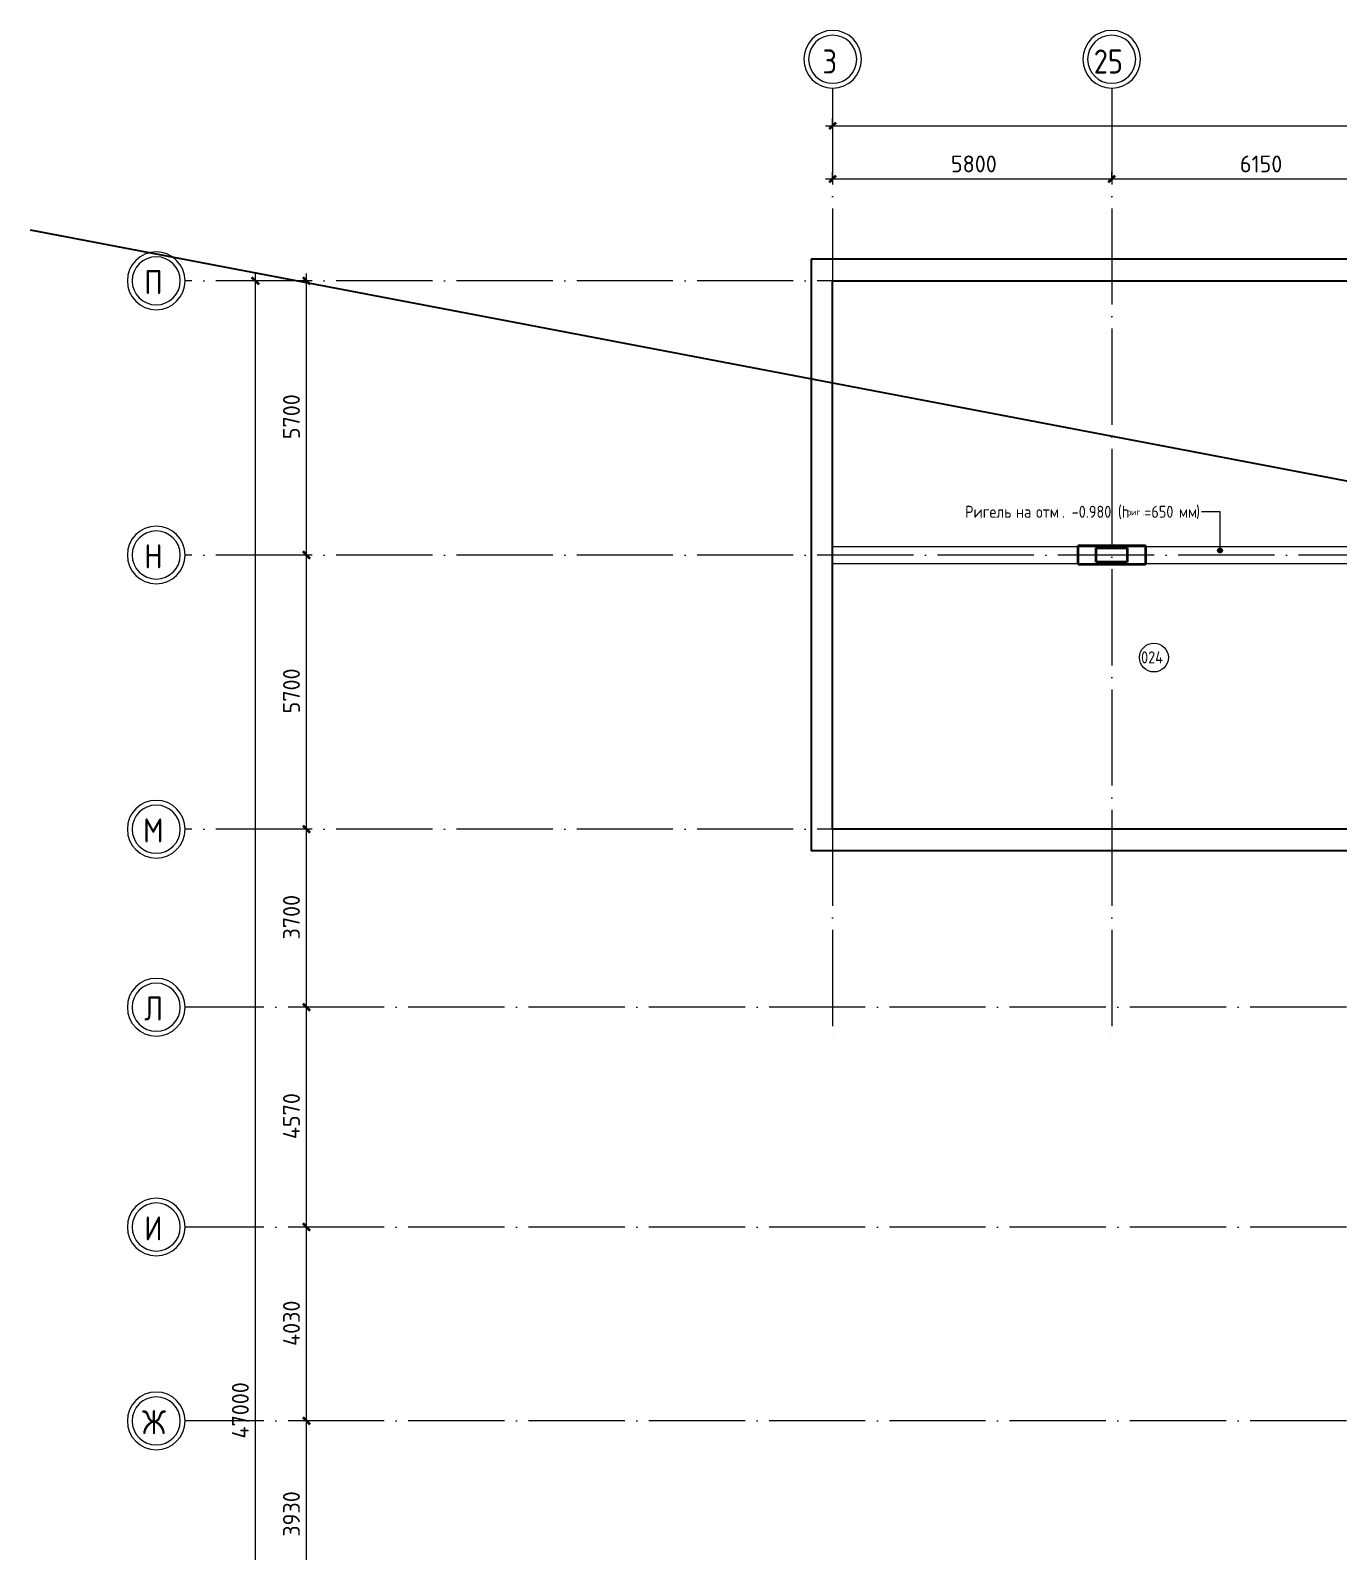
# Model space of a CAD drawing. Header units: millimetres. Extents: x -695119 to 412940, y -249585 to 622758.
# Drawn here: x -161934 to -134742, y -42955 to -11333 of the extents above; entities that cross this region are included whole.
import ezdxf

# ---------------------------------------------------------------- set-up
doc = ezdxf.new("R2010")
doc.units = ezdxf.units.MM
doc.linetypes.add('ADSK_Линия сетки', pattern=[25, 20, -2.5, 0, -2.5])
doc.linetypes.add('ADSK_Сверху', pattern=[450, 300, -150])
for name, color, linetype, lineweight in [('_Схема', 5, 'Continuous', 30), ('Аннотация', 252, 'Continuous', 18), ('Линии', 7, 'Continuous', 9), ('Марки помещений', 8, 'Continuous', 20), ('Несущие колонны', 252, 'Continuous', 18), ('Оси', 252, 'Continuous', 9), ('Размеры', 7, 'Continuous', 9), ('Стены наружные', 252, 'Continuous', 18)]:
    doc.layers.add(name, color=color, linetype=linetype, lineweight=lineweight)
doc.styles.add('GOST Common', font='', dxfattribs={"width": 0.9, "height": 500})
doc.styles.add('GOST Common_1', font='', dxfattribs={"height": 250})
doc.styles.add('GOST Common_2', font='', dxfattribs={"width": 0.9, "height": 250})
doc.styles.add('GOST Common_3', font='', dxfattribs={"height": 3.5})
doc.styles.get('GOST Common').set_extended_font_data('GOST type B')
doc.styles.get('GOST Common_1').set_extended_font_data('GOST type B')
doc.styles.get('GOST Common_2').set_extended_font_data('GOST type B')
doc.styles.get('GOST Common_3').set_extended_font_data('GOST type B')

# ---------------------------------------------------------------- blocks, each defined once
blk = doc.blocks.new('подвал')
at = {"layer": 'Аннотация', "lineweight": 9, "true_color": 0x636466}
h = blk.add_hatch(color=251, dxfattribs=at)
edge = h.paths.add_edge_path()
edge.add_arc((-211857, -104470), 50, 0, 360)
at = {"layer": 'Аннотация', "color": 251, "lineweight": 9, "true_color": 0x636466}
for p, q in [((-212236, -103665), (-212242, -103665)), ((-211857, -103665), (-212236, -103665)), ((-211857, -104470), (-211857, -103665))]:
    blk.add_line(p, q, dxfattribs=at)
blk.add_circle((-211857, -104470), 50, dxfattribs=at)
at = {"layer": 'Линии', "color": 251, "linetype": 'ADSK_Сверху', "ltscale": 100, "true_color": 0x636466}
for p, q in [((-219909, -104389), (-196549, -104389)), ((-219909, -104739), (-196549, -104739))]:
    blk.add_line(p, q, dxfattribs=at)
at = {"layer": 'Марки помещений', "color": 251, "true_color": 0x636466}
blk.add_circle((-213231, -106695), 300, dxfattribs=at)
at = {"layer": 'Несущие колонны', "color": 251, "lineweight": 40, "true_color": 0x636466}
for p, q in [((-214809, -104364), (-213409, -104364)), ((-214809, -104764), (-214809, -104364)), ((-214434, -104714), (-214434, -104414)), ((-214434, -104414), (-213784, -104414)), ((-213784, -104414), (-213784, -104714)), ((-213409, -104364), (-213409, -104764)), ((-213409, -104764), (-214809, -104764)), ((-213784, -104714), (-214434, -104714))]:
    blk.add_line(p, q, dxfattribs=at)
at = {"layer": 'Несущие колонны', "color": 251, "true_color": 0x636466}
for p, q in [((-214809, -104364), (-213409, -104364)), ((-214809, -104764), (-214809, -104364)), ((-214434, -104414), (-213784, -104414)), ((-214434, -104714), (-214434, -104414)), ((-213784, -104414), (-213784, -104714)), ((-213409, -104364), (-213409, -104764)), ((-213409, -104764), (-214809, -104764)), ((-213784, -104714), (-214434, -104714))]:
    blk.add_line(p, q, dxfattribs=at)
at = {"layer": 'Оси', "color": 251, "linetype": 'ADSK_Линия сетки', "ltscale": 100, "true_color": 0x636466}
for p, q in [((-219909, -94858), (-219909, -114764)), ((-214109, -94858), (-214109, -114764)), ((-163226, -98864), (-233370, -98864)), ((-163226, -104564), (-233370, -104564)), ((-163226, -110264), (-233370, -110264)), ((-189229, -113964), (-233370, -113964)), ((-189229, -118534), (-233370, -118534)), ((-189229, -122564), (-233370, -122564))]:
    blk.add_line(p, q, dxfattribs=at)
at = {"layer": 'Оси', "color": 251, "lineweight": 20, "true_color": 0x636466}
for centre, radius, start, end in [((-219909, -94258), 600, 0, 180), ((-219909, -94258), 500, 0, 180), ((-214109, -94258), 600, 0, 180), ((-214109, -94258), 500, 0, 180), ((-219909, -94258), 600, 180, 0), ((-219909, -94258), 500, 180, 0), ((-214109, -94258), 600, 180, 0), ((-214109, -94258), 500, 180, 0), ((-233970, -98864), 600, 90, 270), ((-233970, -98864), 600, 270, 90), ((-233970, -98864), 500, 90, 270), ((-233970, -98864), 500, 270, 90), ((-233970, -104564), 600, 90, 270), ((-233970, -104564), 600, 270, 90), ((-233970, -104564), 500, 90, 270), ((-233970, -104564), 500, 270, 90), ((-233970, -110264), 600, 90, 270), ((-233970, -110264), 600, 270, 90), ((-233970, -110264), 500, 90, 270), ((-233970, -110264), 500, 270, 90), ((-233970, -113964), 600, 90, 270), ((-233970, -113964), 500, 90, 270), ((-233970, -113964), 600, 270, 90), ((-233970, -113964), 500, 270, 90), ((-233970, -118534), 600, 90, 270), ((-233970, -118534), 600, 270, 90), ((-233970, -118534), 500, 90, 270), ((-233970, -118534), 500, 270, 90), ((-233970, -122564), 600, 90, 270), ((-233970, -122564), 600, 270, 90), ((-233970, -122564), 500, 90, 270), ((-233970, -122564), 500, 270, 90)]:
    blk.add_arc(centre, radius, start, end, dxfattribs=at)
at = {"layer": 'Размеры', "color": 251, "lineweight": 20, "true_color": 0x636466}
for p, q in [((-219909, -95642), (-219909, -95492)), ((-220059, -95642), (-166159, -95642)), ((-219909, -95642), (-219909, -95692)), ((-220059, -96746), (-214109, -96746)), ((-219909, -96746), (-219909, -96596)), ((-219909, -96746), (-219909, -96796)), ((-214109, -96746), (-214109, -96596)), ((-214109, -96746), (-214109, -96596)), ((-214109, -96746), (-214109, -96796)), ((-214109, -96746), (-207959, -96746)), ((-214109, -96746), (-214109, -96796)), ((-231909, -98864), (-232059, -98864)), ((-231909, -146014), (-231909, -98714)), ((-231909, -98864), (-231859, -98864)), ((-230846, -98864), (-230996, -98864)), ((-230846, -104564), (-230846, -98714)), ((-230846, -98864), (-230796, -98864)), ((-230846, -104564), (-230996, -104564)), ((-230846, -104564), (-230996, -104564)), ((-230846, -110264), (-230846, -104564)), ((-230846, -104564), (-230796, -104564)), ((-230846, -104564), (-230796, -104564)), ((-230846, -110264), (-230996, -110264)), ((-230846, -110264), (-230996, -110264)), ((-230846, -113964), (-230846, -110264)), ((-230846, -110264), (-230796, -110264)), ((-230846, -110264), (-230796, -110264)), ((-230846, -113964), (-230996, -113964)), ((-230846, -113964), (-230996, -113964)), ((-230846, -118534), (-230846, -113964)), ((-230846, -113964), (-230796, -113964)), ((-230846, -113964), (-230796, -113964)), ((-230846, -118534), (-230996, -118534)), ((-230846, -118534), (-230996, -118534)), ((-230846, -122564), (-230846, -118534)), ((-230846, -118534), (-230796, -118534)), ((-230846, -118534), (-230796, -118534)), ((-230846, -122564), (-230996, -122564)), ((-230846, -122564), (-230996, -122564)), ((-230846, -126494), (-230846, -122564)), ((-230846, -122564), (-230796, -122564)), ((-230846, -122564), (-230796, -122564))]:
    blk.add_line(p, q, dxfattribs=at)
at = {"layer": 'Размеры', "color": 251, "lineweight": 40, "true_color": 0x636466}
for p, q in [((-219909, -95642), (-219980, -95713)), ((-219909, -95642), (-219838, -95571)), ((-219909, -96746), (-219980, -96817)), ((-219909, -96746), (-219838, -96675)), ((-214109, -96746), (-214180, -96817)), ((-214109, -96746), (-214180, -96817)), ((-214109, -96746), (-214038, -96675)), ((-214109, -96746), (-214038, -96675)), ((-231909, -98864), (-231979, -98793)), ((-231909, -98864), (-231838, -98935)), ((-230846, -98864), (-230917, -98793)), ((-230846, -98864), (-230775, -98935)), ((-230846, -104564), (-230917, -104493)), ((-230846, -104564), (-230917, -104493)), ((-230846, -104564), (-230775, -104635)), ((-230846, -104564), (-230775, -104635)), ((-230846, -110264), (-230917, -110193)), ((-230846, -110264), (-230917, -110193)), ((-230846, -110264), (-230775, -110335)), ((-230846, -110264), (-230775, -110335)), ((-230846, -113964), (-230917, -113893)), ((-230846, -113964), (-230917, -113893)), ((-230846, -113964), (-230775, -114035)), ((-230846, -113964), (-230775, -114035)), ((-230846, -118534), (-230917, -118463)), ((-230846, -118534), (-230917, -118463)), ((-230846, -118534), (-230775, -118605)), ((-230846, -118534), (-230775, -118605)), ((-230846, -122564), (-230917, -122493)), ((-230846, -122564), (-230917, -122493)), ((-230846, -122564), (-230775, -122635)), ((-230846, -122564), (-230775, -122635))]:
    blk.add_line(p, q, dxfattribs=at)
at = {"layer": 'Стены наружные', "color": 251, "lineweight": 30, "true_color": 0x636466}
for p, q in [((-220359, -98414), (-220359, -110714)), ((-165859, -98414), (-220359, -98414)), ((-219909, -110264), (-219909, -98864)), ((-219909, -98864), (-196549, -98864)), ((-202129, -110264), (-219909, -110264)), ((-200374, -110714), (-220359, -110714))]:
    blk.add_line(p, q, dxfattribs=at)
at = {"layer": 'Аннотация', "color": 251, "true_color": 0x636466, "width": 0.9}
for s, height, style, p in [('Ригель', 250, 'GOST Common_2', (-217158, -103790)), ('на', 250, 'GOST Common_2', (-216098, -103790)), ('отм', 250, 'GOST Common_2', (-215682, -103790)), ('. -0.980 (h', 250, 'GOST Common_2', (-215140, -103790)), ('риг', 138.8, 'GOST Common_3', (-213790, -103741)), ('=650', 250, 'GOST Common_2', (-213431, -103790)), ('мм', 250, 'GOST Common_2', (-212711, -103790)), (')', 250, 'GOST Common_2', (-212354, -103790)), ('.', 139, 'GOST Common_3', (-213469, -103741))]:
    blk.add_text(s, height=height, dxfattribs=dict(at, style=style)).set_placement(p)
at = {"layer": 'Марки помещений', "color": 251, "true_color": 0x636466, "style": 'GOST Common_2', "width": 0.9}
blk.add_text('024', height=250, dxfattribs=at).set_placement((-213498, -106817))
at = {"layer": 'Оси', "color": 251, "true_color": 0x636466, "style": 'GOST Common', "width": 0.9}
for s, p in [('3', (-220120, -94554)), ('25', (-214481, -94554)), ('П', (-234217, -99140)), ('Н', (-234217, -104840)), ('М', (-234241, -110540)), ('Л', (-234220, -114240)), ('И', (-234217, -118810)), ('Ж', (-234265, -122840))]:
    blk.add_text(s, height=500, dxfattribs=at).set_placement(p)
at = {"layer": 'Размеры', "color": 251, "lineweight": 20, "true_color": 0x636466, "char_height": 350, "attachment_point": 1, "line_spacing_factor": 1.022761, "style": 'GOST Common_1'}
for s, insert, width in [('5800', (-217450, -96259), 1059.58), ('6150', (-211443, -96259), 980.83)]:
    blk.add_mtext(s, dxfattribs=dict(at, insert=insert, width=width))
at = {"layer": 'Размеры', "color": 251, "lineweight": 20, "true_color": 0x636466, "char_height": 350, "attachment_point": 1, "rotation": 90, "line_spacing_factor": 1.022761, "style": 'GOST Common_1'}
for s, insert, width in [('5700', (-231334, -102156), 1059.58), ('5700', (-231334, -107856), 1059.58), ('3700', (-231334, -112556), 1059.58), ('4570', (-231334, -116706), 1095.38), ('4030', (-231334, -121006), 1095.38), ('47000', (-232396, -122931), 1360.27), ('3930', (-231334, -124971), 1059.58)]:
    blk.add_mtext(s, dxfattribs=dict(at, insert=insert, width=width))

msp = doc.modelspace()

# ---------------------------------------------------------------- linework, layer by layer
at = {"layer": '_Схема', "color": 5}
msp.add_line((258216.67, -95568.6), (-161934.199, -15488.828), dxfattribs=at)

# ---------------------------------------------------------------- block references
msp.add_blockref('подвал', (74650.568, 82325.3))

doc.saveas('drawing.dxf')
